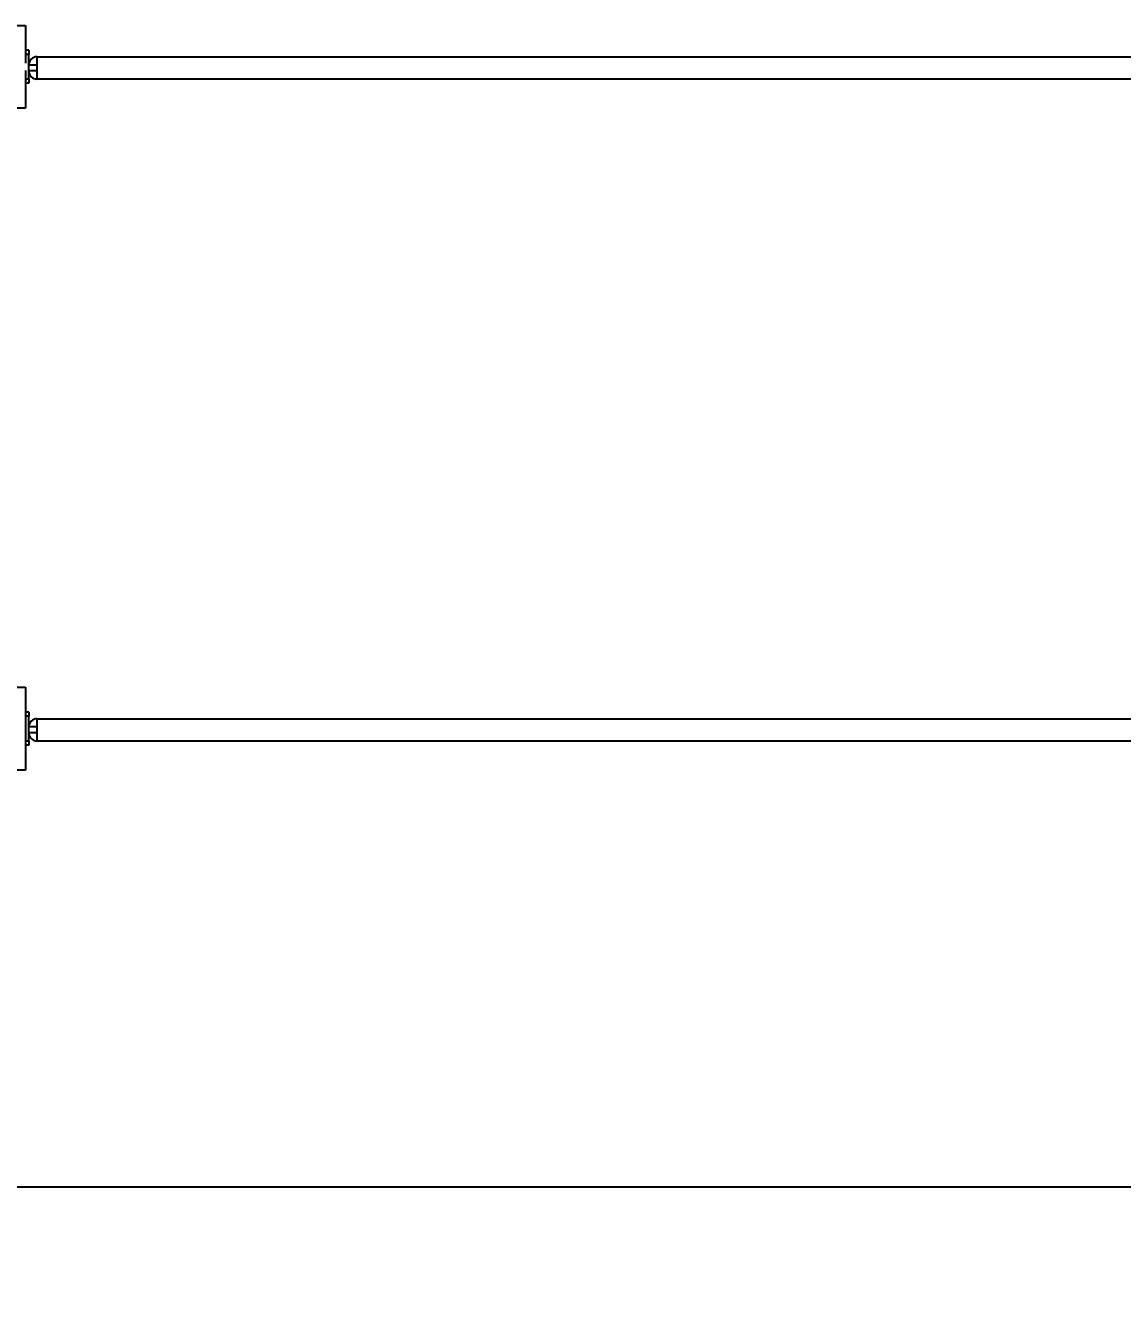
# Model space of a CAD drawing. Header units: millimetres. Extents: x -6755 to 6051, y -4026 to 4737.
# Drawn here: x -3855 to -2529, y -2597 to -1063 of the extents above; entities that cross this region are included whole.
import ezdxf

# ---------------------------------------------------------------- set-up
doc = ezdxf.new("R2010")
doc.units = ezdxf.units.MM
doc.layers.add('DIKOM_РАЗМЕР_ЗОНА', color=7, linetype='Continuous')
doc.layers.add('DIKOM_РАЗМЕР_ОБЪЕКТА', color=7, linetype='Continuous')
doc.styles.add('style1', font='arial.ttf', dxfattribs={"width": 0.8})
doc.dimstyles.new('1-50', dxfattribs={"dimtxt": 300, "dimasz": 200, "dimexe": 100, "dimexo": 0, "dimgap": 100, "dimtad": 1, "dimdec": 0, "dimtxsty": 'style1', "dimcen": 0, "dimclrd": 7, "dimclre": 7, "dimadec": 1, "dimazin": 2, "dimtfac": 1, "dimtdec": 0, "dimtmove": 0, "dimatfit": 3, "dimfxl": 0, "dimlwd": 25, "dimlwe": 18, "dimarcsym": 0})

# ---------------------------------------------------------------- blocks, each defined once
blk = doc.blocks.new('*D9')
at = {"layer": 'Defpoints', "color": 0, "transparency": 16777216}
for p in [(-5255, -1457), (3945, -1883.6), (-5255, -2467.3)]:
    blk.add_point(p, dxfattribs=at)
at = {"layer": 'DIKOM_РАЗМЕР_ОБЪЕКТА', "color": 7, "lineweight": 18, "transparency": 16777216}
for p, q in [((-5255, -1457), (-5255, -2567.3)), ((3945, -1883.6), (3945, -2567.3))]:
    blk.add_line(p, q, dxfattribs=at)
at = {"layer": 'DIKOM_РАЗМЕР_ОБЪЕКТА', "color": 7, "lineweight": 25, "transparency": 16777216}
blk.add_line((3745, -2467.3), (-5055, -2467.3), dxfattribs=at)
at = {"layer": 'DIKOM_РАЗМЕР_ОБЪЕКТА', "color": 7, "transparency": 16777216}
for points in [[(-5055, -2434), (-5055, -2500.6), (-5255, -2467.3)], [(3745, -2434), (3745, -2500.6), (3945, -2467.3)]]:
    blk.add_solid(points, dxfattribs=at)
at = {"layer": 'DIKOM_РАЗМЕР_ОБЪЕКТА', "color": 0, "transparency": 16777216, "insert": (-1405.6, -2214.1), "char_height": 300, "attachment_point": 5, "style": 'style1'}
blk.add_mtext('9200', dxfattribs=at)
blk = doc.blocks.new('*D11')
at = {"layer": 'Defpoints', "color": 0, "transparency": 16777216}
for p in [(-6755, -1512.9), (5445, -1512.9), (5445, -3926.5)]:
    blk.add_point(p, dxfattribs=at)
at = {"layer": 'DIKOM_РАЗМЕР_ЗОНА', "color": 7, "lineweight": 18, "transparency": 16777216}
for p, q in [((-6755, -1512.9), (-6755, -4026.5)), ((5445, -1512.9), (5445, -4026.5))]:
    blk.add_line(p, q, dxfattribs=at)
at = {"layer": 'DIKOM_РАЗМЕР_ЗОНА', "color": 7, "lineweight": 25, "transparency": 16777216}
blk.add_line((-6555, -3926.5), (5245, -3926.5), dxfattribs=at)
at = {"layer": 'DIKOM_РАЗМЕР_ЗОНА', "color": 7, "transparency": 16777216}
for points in [[(-6555, -3893.2), (-6555, -3959.8), (-6755, -3926.5)], [(5245, -3893.2), (5245, -3959.8), (5445, -3926.5)]]:
    blk.add_solid(points, dxfattribs=at)
at = {"layer": 'DIKOM_РАЗМЕР_ЗОНА', "color": 0, "transparency": 16777216, "insert": (-417.9, -3673.3), "char_height": 300, "attachment_point": 5, "style": 'style1'}
blk.add_mtext('12200', dxfattribs=at)

msp = doc.modelspace()

# ---------------------------------------------------------------- linework, layer by layer
for p, q in [((-3945, -1062.9), (-3855, -1062.9)), ((-3855, -1062.9), (-3855, -1108.4)), ((-3851, -1092.9), (-3855, -1092.9)), ((-3851, -1097.9), (-3855, -1097.9)), ((-3851, -1127.9), (-3851, -1097.9)), ((-3841, -1100.9), (-2555, -1100.9)), ((-3841, -1100.9), (-3841, -1100.9)), ((-3841, -1100.9), (-3593, -1100.9)), ((-3841, -1100.9), (-3841, -1100.9)), ((-3586.2, -1100.9), (-3586, -1100.9)), ((-2624, -1100.9), (-2623.8, -1100.9)), ((-2617, -1100.9), (-2455, -1100.9)), ((-3855, -1117.4), (-3855, -1162.9)), ((-3841, -1110.9), (-3851, -1110.9)), ((-3841, -1117.9), (-3851, -1117.9)), ((-3841, -1110.9), (-3841, -1117.9)), ((-3851, -1127.9), (-3855, -1127.9)), ((-3851, -1132.9), (-3855, -1132.9)), ((-2555, -1127.9), (-3841, -1127.9)), ((-3593, -1127.9), (-3841, -1127.9)), ((-3841, -1127.9), (-3841, -1127.9)), ((-2455, -1127.9), (-2617, -1127.9)), ((-3855, -1162.9), (-3945, -1162.9)), ((-3945, -1862.9), (-3855, -1862.9)), ((-3855, -1862.9), (-3855, -1962.9)), ((-3851, -1892.9), (-3855, -1892.9)), ((-3851, -1897.9), (-3855, -1897.9)), ((-3851, -1927.9), (-3851, -1897.9)), ((-3841, -1900.9), (-2555, -1900.9)), ((-3841, -1900.9), (-3841, -1900.9)), ((-3841, -1900.9), (-3593, -1900.9)), ((-3841, -1900.9), (-3841, -1900.9)), ((-3586.2, -1900.9), (-3586, -1900.9)), ((-2624, -1900.9), (-2623.8, -1900.9)), ((-2617, -1900.9), (-2455, -1900.9)), ((-3841, -1910.9), (-3851, -1910.9)), ((-3841, -1910.9), (-3841, -1917.9)), ((-3851, -1927.9), (-3855, -1927.9)), ((-3851, -1932.9), (-3855, -1932.9)), ((-3841, -1917.9), (-3851, -1917.9)), ((-2555, -1927.9), (-3841, -1927.9)), ((-3593, -1927.9), (-3841, -1927.9)), ((-3841, -1927.9), (-3841, -1927.9)), ((-2455, -1927.9), (-2617, -1927.9)), ((-3855, -1962.9), (-3945, -1962.9))]:
    msp.add_line(p, q)
at = {"flags": 128}
for points in [[(-3851, -1092.9), (-3851, -1093), (-3851, -1093.3), (-3851, -1093.7), (-3851, -1094.4), (-3851, -1095.1), (-3851, -1096), (-3851, -1096.9), (-3851, -1097.9)], [(-3841, -1100.9), (-3841, -1101.1), (-3841, -1101.7), (-3841, -1102.6), (-3841, -1103.8), (-3841, -1105.3), (-3841, -1107.1), (-3841, -1108.9), (-3841, -1110.9)], [(-3841, -1117.9), (-3841, -1119.8), (-3841, -1121.7), (-3841, -1123.5), (-3841, -1125), (-3841, -1126.2), (-3841, -1127.1), (-3841, -1127.7), (-3841, -1127.9)], [(-3851, -1127.9), (-3851, -1128.9), (-3851, -1129.8), (-3851, -1130.7), (-3851, -1131.4), (-3851, -1132.1), (-3851, -1132.5), (-3851, -1132.8), (-3851, -1132.9)], [(-3851, -1892.9), (-3851, -1893), (-3851, -1893.3), (-3851, -1893.7), (-3851, -1894.4), (-3851, -1895.1), (-3851, -1896), (-3851, -1896.9), (-3851, -1897.9)], [(-3841, -1900.9), (-3841, -1901.1), (-3841, -1901.7), (-3841, -1902.6), (-3841, -1903.8), (-3841, -1905.3), (-3841, -1907.1), (-3841, -1908.9), (-3841, -1910.9)], [(-3851, -1927.9), (-3851, -1928.9), (-3851, -1929.8), (-3851, -1930.7), (-3851, -1931.4), (-3851, -1932.1), (-3851, -1932.5), (-3851, -1932.8), (-3851, -1932.9)], [(-3841, -1917.9), (-3841, -1919.8), (-3841, -1921.7), (-3841, -1923.5), (-3841, -1925), (-3841, -1926.2), (-3841, -1927.1), (-3841, -1927.7), (-3841, -1927.9)]]:
    msp.add_lwpolyline(points, dxfattribs=at)
for centre, start, end in [((-3841, -1110.9), 90, 180), ((-3841, -1110.9), 90, 180), ((-3841, -1117.9), 180, 270), ((-3841, -1117.9), 180, 270), ((-3841, -1910.9), 90, 180), ((-3841, -1910.9), 90, 180), ((-3841, -1917.9), 180, 270), ((-3841, -1917.9), 180, 270)]:
    msp.add_arc(centre, 10, start, end)

# ---------------------------------------------------------------- dimensions: what is measured, and where the dimension line sits
at = {"layer": 'DIKOM_РАЗМЕР_ЗОНА'}
dim = msp.add_linear_dim(base=(5445, -3926.5), p1=(-6755, -1512.9), p2=(5445, -1512.9), dimstyle='1-50', dxfattribs=at)
dim.commit()
dim.dimension.update_dxf_attribs({"geometry": '*D11', "text_midpoint": (-417.9, -3926.5), "dimtype": 160})
at = {"layer": 'DIKOM_РАЗМЕР_ОБЪЕКТА'}
dim = msp.add_linear_dim(base=(-5255, -2467.3), p1=(3945, -1883.6), p2=(-5255, -1457), dimstyle='1-50', dxfattribs=at)
dim.commit()
dim.dimension.update_dxf_attribs({"geometry": '*D9', "text_midpoint": (-1405.6, -2467.3), "dimtype": 160})

doc.saveas('drawing.dxf')
